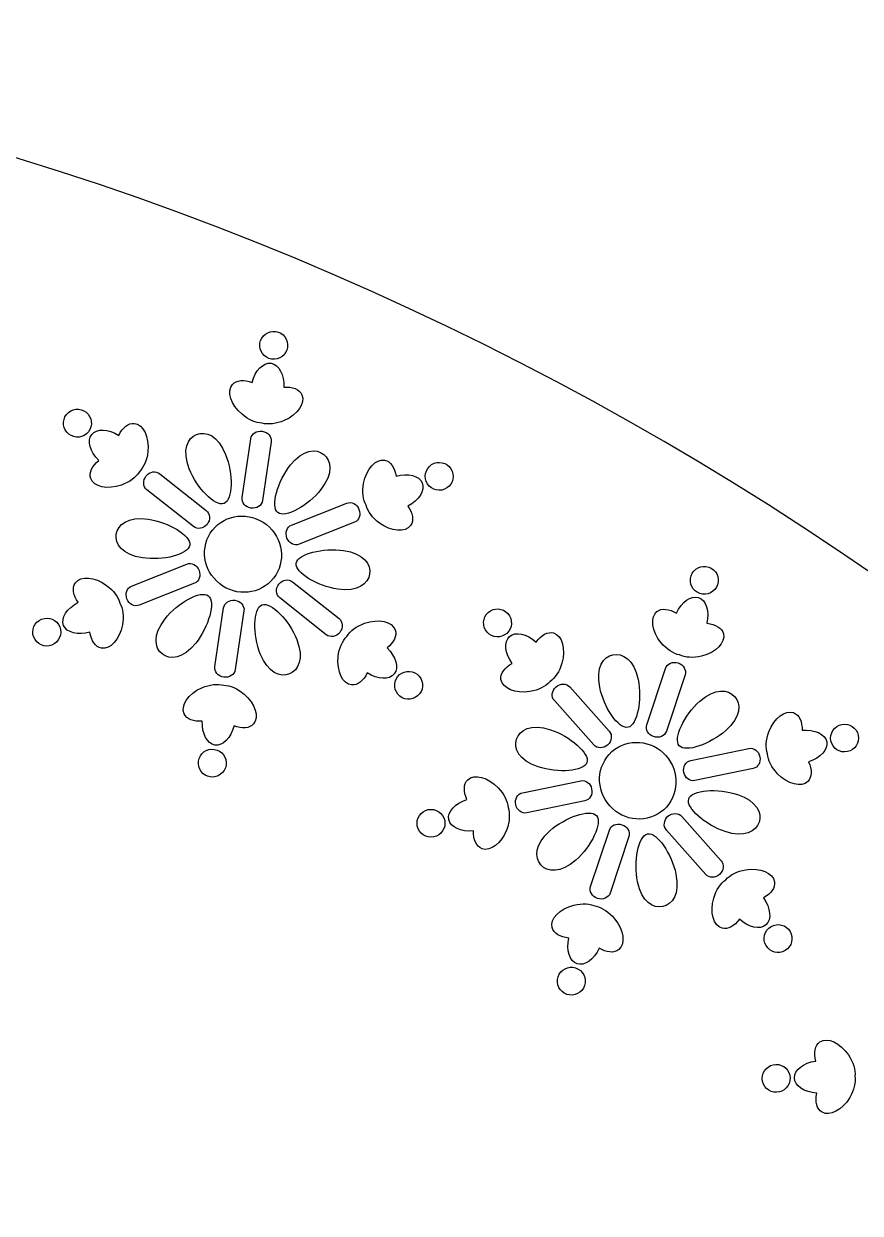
# Model space of a CAD drawing. Header units: centimetres. Extents: x -11 to 11, y -4.2 to 4.2.
# Drawn here: x 4.27 to 8.19, y -1.35 to 4.22 of the extents above; entities that cross this region are included whole.
import ezdxf

# ---------------------------------------------------------------- set-up
doc = ezdxf.new("R2010")
doc.units = ezdxf.units.CM
doc.header["$MEASUREMENT"] = 0
doc.layers.add('Camada 1', color=7, linetype='Continuous')

msp = doc.modelspace()

# ---------------------------------------------------------------- linework, layer by layer
at = {"layer": 'Camada 1'}
for points, knots in [([(10.71861, -1.06471), (10.71861, -1.06471), (9.12539, -2.36291), (9.12539, -2.36291), (9.12539, -2.36291), (9.12539, -2.36291), (9.12539, -2.36291), (9.12539, -2.36291), (9.12539, -2.36291), (9.12539, -2.36291), (8.46978, -2.91136), (8.46978, -2.91136), (8.46978, -2.91136), (8.46978, -2.91136), (8.82353, -3.13652), (8.82353, -3.13652), (8.82353, -3.13652), (8.82353, -3.13652), (7.47318, -4.13315), (7.47318, -4.13315), (7.47318, -4.13315), (7.47318, -4.13315), (7.40878, -3.68304), (7.40878, -3.68304), (7.40878, -3.68304), (7.40878, -3.68304), (6.78103, -4.2207), (6.78103, -4.2207), (6.78103, -4.2207), (6.52124, -3.93783), (4.72876, -1.20723), (0.40227, -0.84099), (0.40227, -0.84099), (-3.28404, -0.52894), (-6.35085, -3.58808), (-6.77778, -4.19215), (-6.77778, -4.19215), (-6.77778, -4.19215), (-10.72454, -1.04246), (-10.72454, -1.04246), (-10.72454, -1.04246), (-10.72454, -1.04246), (-10.72023, -1.04661), (-10.72023, -1.04661), (-10.72023, -1.04661), (-10.72023, -1.04661), (-10.97341, -0.84333), (-10.97341, -0.84333), (-10.97341, -0.84333), (-8.48, 2.18178), (-4.45632, 4.22074), (0.05255, 4.22074), (0.05255, 4.22074), (4.51025, 4.22074), (8.47461, 2.13172), (10.97341, -0.83516), (10.97341, -0.83516), (10.97341, -0.83516), (10.71861, -1.06471), (10.71861, -1.06471)], [0, 0, 0, 0, 0.0625, 0.0625, 0.0625, 0.0625, 0.125, 0.125, 0.125, 0.125, 0.1875, 0.1875, 0.1875, 0.1875, 0.25, 0.25, 0.25, 0.25, 0.3125, 0.3125, 0.3125, 0.3125, 0.375, 0.375, 0.375, 0.375, 0.4375, 0.4375, 0.4375, 0.4375, 0.5, 0.5, 0.5, 0.5, 0.5625, 0.5625, 0.5625, 0.5625, 0.625, 0.625, 0.625, 0.625, 0.6875, 0.6875, 0.6875, 0.6875, 0.75, 0.75, 0.75, 0.75, 0.8125, 0.8125, 0.8125, 0.8125, 0.875, 0.875, 0.875, 0.875, 1, 1, 1, 1]), ([(5.44838, 2.77977), (5.41282, 2.78509), (5.37916, 2.76069), (5.37395, 2.72439), (5.37395, 2.72439), (5.36911, 2.68904), (5.39319, 2.656), (5.42917, 2.65062), (5.42917, 2.65062), (5.46515, 2.64525), (5.49788, 2.67001), (5.50347, 2.70547), (5.50347, 2.70547), (5.50876, 2.74164), (5.48378, 2.7749), (5.44838, 2.77977)], [0, 0, 0, 0, 0.2, 0.2, 0.2, 0.2, 0.4, 0.4, 0.4, 0.4, 0.6, 0.6, 0.6, 0.6, 1, 1, 1, 1]), ([(5.57091, 2.48322), (5.55953, 2.50973), (5.52588, 2.52203), (5.48595, 2.51883), (5.48595, 2.51883), (5.48809, 2.57696), (5.46333, 2.62509), (5.42639, 2.63085), (5.42639, 2.63085), (5.38908, 2.63609), (5.35196, 2.59706), (5.33717, 2.54039), (5.33717, 2.54039), (5.3001, 2.55507), (5.26407, 2.55325), (5.24565, 2.53184), (5.24565, 2.53184), (5.21795, 2.49919), (5.23792, 2.43688), (5.29047, 2.39195), (5.29047, 2.39195), (5.32079, 2.36562), (5.3554, 2.35136), (5.38503, 2.35025), (5.38503, 2.35025), (5.41318, 2.34289), (5.45099, 2.34644), (5.48809, 2.36271), (5.48809, 2.36271), (5.55106, 2.3907), (5.58787, 2.44494), (5.57091, 2.48322)], [0, 0, 0, 0, 0.1111111, 0.1111111, 0.1111111, 0.1111111, 0.2222222, 0.2222222, 0.2222222, 0.2222222, 0.3333333, 0.3333333, 0.3333333, 0.3333333, 0.4444444, 0.4444444, 0.4444444, 0.4444444, 0.5555556, 0.5555556, 0.5555556, 0.5555556, 0.6666667, 0.6666667, 0.6666667, 0.6666667, 0.7777778, 0.7777778, 0.7777778, 0.7777778, 1, 1, 1, 1]), ([(4.46818, 2.39091), (4.44625, 2.36247), (4.45066, 2.32172), (4.479, 2.29915), (4.479, 2.29915), (4.50723, 2.27679), (4.54814, 2.28163), (4.57078, 2.3096), (4.57078, 2.3096), (4.59314, 2.33815), (4.58795, 2.37942), (4.55998, 2.40178), (4.55998, 2.40178), (4.53186, 2.4239), (4.49046, 2.41956), (4.46818, 2.39091)], [0, 0, 0, 0, 0.2, 0.2, 0.2, 0.2, 0.4, 0.4, 0.4, 0.4, 0.6, 0.6, 0.6, 0.6, 1, 1, 1, 1]), ([(4.78584, 2.34931), (4.75761, 2.35219), (4.73046, 2.32902), (4.71324, 2.29332), (4.71324, 2.29332), (4.66371, 2.32399), (4.60979, 2.32663), (4.58658, 2.29721), (4.58658, 2.29721), (4.56327, 2.26789), (4.57838, 2.21609), (4.61968, 2.17555), (4.61968, 2.17555), (4.58856, 2.1506), (4.57282, 2.11843), (4.58153, 2.0917), (4.58153, 2.0917), (4.59603, 2.0518), (4.66024, 2.03738), (4.72515, 2.06032), (4.72515, 2.06032), (4.76346, 2.07358), (4.79299, 2.0967), (4.80873, 2.12128), (4.80873, 2.12128), (4.8291, 2.14226), (4.84514, 2.1765), (4.84934, 2.21709), (4.84934, 2.21709), (4.8564, 2.28513), (4.82841, 2.34482), (4.78584, 2.34931)], [0, 0, 0, 0, 0.1111111, 0.1111111, 0.1111111, 0.1111111, 0.2222222, 0.2222222, 0.2222222, 0.2222222, 0.3333333, 0.3333333, 0.3333333, 0.3333333, 0.4444444, 0.4444444, 0.4444444, 0.4444444, 0.5555556, 0.5555556, 0.5555556, 0.5555556, 0.6666667, 0.6666667, 0.6666667, 0.6666667, 0.7777778, 0.7777778, 0.7777778, 0.7777778, 1, 1, 1, 1]), ([(5.20636, 1.9749), (5.24811, 1.99101), (5.24896, 2.11439), (5.21358, 2.2035), (5.21358, 2.2035), (5.17797, 2.29317), (5.12013, 2.3142), (5.07777, 2.29737), (5.07777, 2.29737), (5.03597, 2.28123), (5.00813, 2.22554), (5.04335, 2.13632), (5.04335, 2.13632), (5.0787, 2.04695), (5.1639, 1.95778), (5.20636, 1.9749)], [0, 0, 0, 0, 0.2, 0.2, 0.2, 0.2, 0.4, 0.4, 0.4, 0.4, 0.6, 0.6, 0.6, 0.6, 1, 1, 1, 1]), ([(5.42658, 2.26322), (5.42981, 2.28669), (5.41153, 2.30846), (5.38512, 2.31238), (5.38512, 2.31238), (5.38512, 2.31238), (5.38512, 2.31238), (5.38512, 2.31238), (5.38512, 2.31238), (5.3584, 2.31622), (5.33501, 2.30063), (5.33138, 2.2773), (5.33138, 2.2773), (5.33138, 2.2773), (5.29061, 2.00213), (5.29061, 2.00213), (5.29061, 2.00213), (5.2873, 1.97887), (5.30585, 1.95641), (5.33207, 1.95292), (5.33207, 1.95292), (5.33207, 1.95292), (5.33207, 1.95292), (5.33207, 1.95292), (5.33207, 1.95292), (5.35874, 1.9485), (5.38303, 1.96448), (5.38639, 1.98819), (5.38639, 1.98819), (5.38639, 1.98819), (5.42658, 2.26322), (5.42658, 2.26322)], [0, 0, 0, 0, 0.1111111, 0.1111111, 0.1111111, 0.1111111, 0.2222222, 0.2222222, 0.2222222, 0.2222222, 0.3333333, 0.3333333, 0.3333333, 0.3333333, 0.4444444, 0.4444444, 0.4444444, 0.4444444, 0.5555556, 0.5555556, 0.5555556, 0.5555556, 0.6666667, 0.6666667, 0.6666667, 0.6666667, 0.7777778, 0.7777778, 0.7777778, 0.7777778, 1, 1, 1, 1]), ([(5.45798, 1.9318), (5.49301, 1.90352), (5.60075, 1.96424), (5.6598, 2.03967), (5.6598, 2.03967), (5.71941, 2.11471), (5.70899, 2.17622), (5.67306, 2.20392), (5.67306, 2.20392), (5.63798, 2.23218), (5.57575, 2.22855), (5.51608, 2.15315), (5.51608, 2.15315), (5.45655, 2.07791), (5.42213, 1.95995), (5.45798, 1.9318)], [0, 0, 0, 0, 0.2, 0.2, 0.2, 0.2, 0.4, 0.4, 0.4, 0.4, 0.6, 0.6, 0.6, 0.6, 1, 1, 1, 1]), ([(6.07994, 1.87137), (6.09666, 1.895), (6.09018, 1.9295), (6.06772, 1.96223), (6.06772, 1.96223), (6.11923, 1.98977), (6.14837, 2.0352), (6.13463, 2.07015), (6.13463, 2.07015), (6.12066, 2.10513), (6.06867, 2.11764), (6.01173, 2.10254), (6.01173, 2.10254), (6.0058, 2.14135), (5.98659, 2.17189), (5.95842, 2.17734), (5.95842, 2.17734), (5.91693, 2.18459), (5.87272, 2.13628), (5.8596, 2.06825), (5.8596, 2.06825), (5.85238, 2.02859), (5.85732, 1.9916), (5.87124, 1.96572), (5.87124, 1.96572), (5.87891, 1.93691), (5.90074, 1.90666), (5.93379, 1.88261), (5.93379, 1.88261), (5.98961, 1.84169), (6.05467, 1.83695), (6.07994, 1.87137)], [0, 0, 0, 0, 0.1111111, 0.1111111, 0.1111111, 0.1111111, 0.2222222, 0.2222222, 0.2222222, 0.2222222, 0.3333333, 0.3333333, 0.3333333, 0.3333333, 0.4444444, 0.4444444, 0.4444444, 0.4444444, 0.5555556, 0.5555556, 0.5555556, 0.5555556, 0.6666667, 0.6666667, 0.6666667, 0.6666667, 0.7777778, 0.7777778, 0.7777778, 0.7777778, 1, 1, 1, 1]), ([(6.27494, 2.12529), (6.26129, 2.15924), (6.22374, 2.17543), (6.19014, 2.16231), (6.19014, 2.16231), (6.15659, 2.14847), (6.14032, 2.11064), (6.15323, 2.07756), (6.15323, 2.07756), (6.16688, 2.04364), (6.20464, 2.02747), (6.23837, 2.04105), (6.23837, 2.04105), (6.27152, 2.05441), (6.28814, 2.09235), (6.27494, 2.12529)], [0, 0, 0, 0, 0.2, 0.2, 0.2, 0.2, 0.4, 0.4, 0.4, 0.4, 0.6, 0.6, 0.6, 0.6, 1, 1, 1, 1]), ([(4.905, 2.11373), (4.88629, 2.1286), (4.85841, 2.12365), (4.84131, 2.10301), (4.84131, 2.10301), (4.84131, 2.10301), (4.84131, 2.10301), (4.84131, 2.10301), (4.84131, 2.10301), (4.82493, 2.082), (4.82607, 2.05295), (4.84488, 2.03832), (4.84488, 2.03832), (4.84488, 2.03832), (5.06298, 1.86565), (5.06298, 1.86565), (5.06298, 1.86565), (5.08163, 1.85094), (5.11002, 1.85634), (5.12661, 1.87647), (5.12661, 1.87647), (5.12661, 1.87647), (5.12661, 1.87647), (5.12661, 1.87647), (5.12661, 1.87647), (5.14328, 1.89785), (5.14156, 1.92637), (5.12304, 1.94129), (5.12304, 1.94129), (5.12304, 1.94129), (4.905, 2.11373), (4.905, 2.11373)], [0, 0, 0, 0, 0.1111111, 0.1111111, 0.1111111, 0.1111111, 0.2222222, 0.2222222, 0.2222222, 0.2222222, 0.3333333, 0.3333333, 0.3333333, 0.3333333, 0.4444444, 0.4444444, 0.4444444, 0.4444444, 0.5555556, 0.5555556, 0.5555556, 0.5555556, 0.6666667, 0.6666667, 0.6666667, 0.6666667, 0.7777778, 0.7777778, 0.7777778, 0.7777778, 1, 1, 1, 1]), ([(5.81676, 1.88632), (5.83832, 1.89497), (5.84856, 1.92162), (5.83827, 1.94625), (5.83827, 1.94625), (5.83827, 1.94625), (5.83827, 1.94625), (5.83827, 1.94625), (5.83827, 1.94625), (5.8288, 1.97157), (5.80303, 1.98435), (5.78107, 1.97554), (5.78107, 1.97554), (5.78107, 1.97554), (5.5227, 1.87312), (5.5227, 1.87312), (5.5227, 1.87312), (5.5005, 1.86426), (5.49079, 1.83698), (5.50079, 1.81245), (5.50079, 1.81245), (5.50079, 1.81245), (5.50079, 1.81245), (5.50079, 1.81245), (5.50079, 1.81245), (5.51029, 1.78776), (5.53624, 1.77446), (5.55836, 1.78329), (5.55836, 1.78329), (5.55836, 1.78329), (5.81676, 1.88632), (5.81676, 1.88632)], [0, 0, 0, 0, 0.1111111, 0.1111111, 0.1111111, 0.1111111, 0.2222222, 0.2222222, 0.2222222, 0.2222222, 0.3333333, 0.3333333, 0.3333333, 0.3333333, 0.4444444, 0.4444444, 0.4444444, 0.4444444, 0.5555556, 0.5555556, 0.5555556, 0.5555556, 0.6666667, 0.6666667, 0.6666667, 0.6666667, 0.7777778, 0.7777778, 0.7777778, 0.7777778, 1, 1, 1, 1]), ([(5.04555, 1.77953), (5.05203, 1.82414), (4.94541, 1.887), (4.85058, 1.90074), (4.85058, 1.90074), (4.75583, 1.91415), (4.70813, 1.87465), (4.70146, 1.82981), (4.70146, 1.82981), (4.69492, 1.78478), (4.72921, 1.73332), (4.82396, 1.71972), (4.82396, 1.71972), (4.91927, 1.70495), (5.03912, 1.73445), (5.04555, 1.77953)], [0, 0, 0, 0, 0.2, 0.2, 0.2, 0.2, 0.4, 0.4, 0.4, 0.4, 0.6, 0.6, 0.6, 0.6, 1, 1, 1, 1]), ([(5.15223, 1.8496), (5.09161, 1.773), (5.10648, 1.6605), (5.18589, 1.59833), (5.18589, 1.59833), (5.26426, 1.53581), (5.37716, 1.54758), (5.43793, 1.62381), (5.43793, 1.62381), (5.4982, 1.7003), (5.48325, 1.81259), (5.40454, 1.87506), (5.40454, 1.87506), (5.3254, 1.93778), (5.2125, 1.92569), (5.15223, 1.8496)], [0, 0, 0, 0, 0.2, 0.2, 0.2, 0.2, 0.4, 0.4, 0.4, 0.4, 0.6, 0.6, 0.6, 0.6, 1, 1, 1, 1]), ([(5.54453, 1.69405), (5.53776, 1.64936), (5.64423, 1.58681), (5.73887, 1.573), (5.73887, 1.573), (5.83386, 1.55884), (5.8814, 1.59896), (5.88799, 1.64356), (5.88799, 1.64356), (5.89521, 1.68859), (5.86053, 1.73995), (5.76602, 1.75402), (5.76602, 1.75402), (5.67084, 1.76829), (5.55091, 1.73876), (5.54453, 1.69405)], [0, 0, 0, 0, 0.2, 0.2, 0.2, 0.2, 0.4, 0.4, 0.4, 0.4, 0.6, 0.6, 0.6, 0.6, 1, 1, 1, 1]), ([(4.77335, 1.5875), (4.75147, 1.57872), (4.74134, 1.55175), (4.75134, 1.52702), (4.75134, 1.52702), (4.75134, 1.52702), (4.75134, 1.52702), (4.75134, 1.52702), (4.75134, 1.52702), (4.76094, 1.50215), (4.78666, 1.48916), (4.80873, 1.49805), (4.80873, 1.49805), (4.80873, 1.49805), (5.06712, 1.60039), (5.06712, 1.60039), (5.06712, 1.60039), (5.08979, 1.60928), (5.09919, 1.63603), (5.0889, 1.66085), (5.0889, 1.66085), (5.0889, 1.66085), (5.0889, 1.66085), (5.0889, 1.66085), (5.0889, 1.66085), (5.0793, 1.68572), (5.05376, 1.69898), (5.0317, 1.69011), (5.0317, 1.69011), (5.0317, 1.69011), (4.77335, 1.5875), (4.77335, 1.5875)], [0, 0, 0, 0, 0.1111111, 0.1111111, 0.1111111, 0.1111111, 0.2222222, 0.2222222, 0.2222222, 0.2222222, 0.3333333, 0.3333333, 0.3333333, 0.3333333, 0.4444444, 0.4444444, 0.4444444, 0.4444444, 0.5555556, 0.5555556, 0.5555556, 0.5555556, 0.6666667, 0.6666667, 0.6666667, 0.6666667, 0.7777778, 0.7777778, 0.7777778, 0.7777778, 1, 1, 1, 1]), ([(7.47636, 1.67659), (7.44223, 1.68799), (7.40487, 1.66982), (7.39344, 1.635), (7.39344, 1.635), (7.38251, 1.60105), (7.4005, 1.56428), (7.43495, 1.55277), (7.43495, 1.55277), (7.46953, 1.54123), (7.50604, 1.55997), (7.51769, 1.59391), (7.51769, 1.59391), (7.52925, 1.62859), (7.51036, 1.66566), (7.47636, 1.67659)], [0, 0, 0, 0, 0.2, 0.2, 0.2, 0.2, 0.4, 0.4, 0.4, 0.4, 0.6, 0.6, 0.6, 0.6, 1, 1, 1, 1]), ([(4.5098, 1.60229), (4.49316, 1.57948), (4.49956, 1.54376), (4.52234, 1.51135), (4.52234, 1.51135), (4.47069, 1.48365), (4.4409, 1.43846), (4.45487, 1.40345), (4.45487, 1.40345), (4.46887, 1.36868), (4.52107, 1.3559), (4.57811, 1.37138), (4.57811, 1.37138), (4.58375, 1.33169), (4.60293, 1.3019), (4.63166, 1.29613), (4.63166, 1.29613), (4.67301, 1.28885), (4.71715, 1.33746), (4.73001, 1.40519), (4.73001, 1.40519), (4.73729, 1.4452), (4.73218, 1.48203), (4.71869, 1.50803), (4.71869, 1.50803), (4.71049, 1.53645), (4.68877, 1.56677), (4.6563, 1.59058), (4.6563, 1.59058), (4.60036, 1.63145), (4.53488, 1.63661), (4.5098, 1.60229)], [0, 0, 0, 0, 0.1111111, 0.1111111, 0.1111111, 0.1111111, 0.2222222, 0.2222222, 0.2222222, 0.2222222, 0.3333333, 0.3333333, 0.3333333, 0.3333333, 0.4444444, 0.4444444, 0.4444444, 0.4444444, 0.5555556, 0.5555556, 0.5555556, 0.5555556, 0.6666667, 0.6666667, 0.6666667, 0.6666667, 0.7777778, 0.7777778, 0.7777778, 0.7777778, 1, 1, 1, 1]), ([(5.68478, 1.35951), (5.70378, 1.3448), (5.73174, 1.34964), (5.74817, 1.37062), (5.74817, 1.37062), (5.74817, 1.37062), (5.74817, 1.37062), (5.74817, 1.37062), (5.74817, 1.37062), (5.76494, 1.39171), (5.76346, 1.42044), (5.7447, 1.43486), (5.7447, 1.43486), (5.7447, 1.43486), (5.52671, 1.60779), (5.52671, 1.60779), (5.52671, 1.60779), (5.50829, 1.62258), (5.47985, 1.61755), (5.46302, 1.59684), (5.46302, 1.59684), (5.46302, 1.59684), (5.46302, 1.59684), (5.46302, 1.59684), (5.46302, 1.59684), (5.44659, 1.57583), (5.44857, 1.5467), (5.46699, 1.53196), (5.46699, 1.53196), (5.46699, 1.53196), (5.68478, 1.35951), (5.68478, 1.35951)], [0, 0, 0, 0, 0.1111111, 0.1111111, 0.1111111, 0.1111111, 0.2222222, 0.2222222, 0.2222222, 0.2222222, 0.3333333, 0.3333333, 0.3333333, 0.3333333, 0.4444444, 0.4444444, 0.4444444, 0.4444444, 0.5555556, 0.5555556, 0.5555556, 0.5555556, 0.6666667, 0.6666667, 0.6666667, 0.6666667, 0.7777778, 0.7777778, 0.7777778, 0.7777778, 1, 1, 1, 1]), ([(5.13239, 1.5417), (5.09702, 1.57006), (4.98936, 1.50913), (4.93014, 1.43404), (4.93014, 1.43404), (4.87029, 1.35877), (4.88095, 1.29738), (4.91646, 1.26931), (4.91646, 1.26931), (4.95202, 1.24121), (5.01391, 1.24476), (5.07378, 1.32003), (5.07378, 1.32003), (5.13339, 1.39525), (5.16811, 1.51389), (5.13239, 1.5417)], [0, 0, 0, 0, 0.2, 0.2, 0.2, 0.2, 0.4, 0.4, 0.4, 0.4, 0.6, 0.6, 0.6, 0.6, 1, 1, 1, 1]), ([(5.16337, 1.21031), (5.15956, 1.18689), (5.1785, 1.16475), (5.20499, 1.16081), (5.20499, 1.16081), (5.20499, 1.16081), (5.20499, 1.16081), (5.20499, 1.16081), (5.20499, 1.16081), (5.23097, 1.15711), (5.25489, 1.1729), (5.25886, 1.19611), (5.25886, 1.19611), (5.25886, 1.19611), (5.29945, 1.4713), (5.29945, 1.4713), (5.29945, 1.4713), (5.3026, 1.49506), (5.28416, 1.51702), (5.25743, 1.52067), (5.25743, 1.52067), (5.25743, 1.52067), (5.25743, 1.52067), (5.25743, 1.52067), (5.25743, 1.52067), (5.23145, 1.52437), (5.207, 1.50895), (5.20401, 1.48543), (5.20401, 1.48543), (5.20401, 1.48543), (5.16337, 1.21031), (5.16337, 1.21031)], [0, 0, 0, 0, 0.1111111, 0.1111111, 0.1111111, 0.1111111, 0.2222222, 0.2222222, 0.2222222, 0.2222222, 0.3333333, 0.3333333, 0.3333333, 0.3333333, 0.4444444, 0.4444444, 0.4444444, 0.4444444, 0.5555556, 0.5555556, 0.5555556, 0.5555556, 0.6666667, 0.6666667, 0.6666667, 0.6666667, 0.7777778, 0.7777778, 0.7777778, 0.7777778, 1, 1, 1, 1]), ([(5.38364, 1.49908), (5.3416, 1.48238), (5.34104, 1.35898), (5.37597, 1.27006), (5.37597, 1.27006), (5.41174, 1.18055), (5.46987, 1.15896), (5.51223, 1.17597), (5.51223, 1.17597), (5.55425, 1.19224), (5.58227, 1.24783), (5.54657, 1.33702), (5.54657, 1.33702), (5.51103, 1.42669), (5.42589, 1.51545), (5.38364, 1.49908)], [0, 0, 0, 0, 0.2, 0.2, 0.2, 0.2, 0.4, 0.4, 0.4, 0.4, 0.6, 0.6, 0.6, 0.6, 1, 1, 1, 1]), ([(7.54557, 1.36327), (7.53896, 1.39134), (7.50792, 1.40931), (7.46805, 1.41306), (7.46805, 1.41306), (7.48027, 1.46995), (7.46421, 1.52165), (7.42887, 1.53374), (7.42887, 1.53374), (7.39305, 1.54541), (7.34971, 1.51339), (7.32526, 1.46019), (7.32526, 1.46019), (7.29131, 1.48107), (7.25557, 1.48554), (7.23369, 1.46768), (7.23369, 1.46768), (7.20078, 1.44032), (7.20964, 1.3755), (7.25353, 1.32213), (7.25353, 1.32213), (7.27885, 1.29094), (7.31044, 1.27091), (7.33941, 1.26466), (7.33941, 1.26466), (7.36589, 1.25252), (7.40378, 1.24945), (7.44302, 1.25902), (7.44302, 1.25902), (7.50993, 1.27561), (7.55563, 1.3226), (7.54557, 1.36327)], [0, 0, 0, 0, 0.1111111, 0.1111111, 0.1111111, 0.1111111, 0.2222222, 0.2222222, 0.2222222, 0.2222222, 0.3333333, 0.3333333, 0.3333333, 0.3333333, 0.4444444, 0.4444444, 0.4444444, 0.4444444, 0.5555556, 0.5555556, 0.5555556, 0.5555556, 0.6666667, 0.6666667, 0.6666667, 0.6666667, 0.7777778, 0.7777778, 0.7777778, 0.7777778, 1, 1, 1, 1]), ([(6.4435, 1.46386), (6.41694, 1.43968), (6.41432, 1.39877), (6.43829, 1.37163), (6.43829, 1.37163), (6.46216, 1.34472), (6.50335, 1.34237), (6.53052, 1.36597), (6.53052, 1.36597), (6.55743, 1.39021), (6.55952, 1.43175), (6.53581, 1.45863), (6.53581, 1.45863), (6.51206, 1.48529), (6.47052, 1.48818), (6.4435, 1.46386)], [0, 0, 0, 0, 0.2, 0.2, 0.2, 0.2, 0.4, 0.4, 0.4, 0.4, 0.6, 0.6, 0.6, 0.6, 1, 1, 1, 1]), ([(4.31456, 1.34848), (4.32834, 1.31416), (4.36621, 1.29789), (4.39941, 1.31125), (4.39941, 1.31125), (4.43304, 1.32435), (4.44973, 1.36255), (4.43648, 1.39605), (4.43648, 1.39605), (4.42296, 1.42928), (4.38523, 1.44566), (4.35181, 1.43275), (4.35181, 1.43275), (4.31797, 1.4192), (4.30173, 1.38155), (4.31456, 1.34848)], [0, 0, 0, 0, 0.2, 0.2, 0.2, 0.2, 0.4, 0.4, 0.4, 0.4, 0.6, 0.6, 0.6, 0.6, 1, 1, 1, 1]), ([(5.80345, 1.12456), (5.83195, 1.12144), (5.85925, 1.14464), (5.87661, 1.18049), (5.87661, 1.18049), (5.92633, 1.14961), (5.98012, 1.14617), (6.00303, 1.17618), (6.00303, 1.17618), (6.02653, 1.20558), (6.01123, 1.25735), (5.96998, 1.2981), (5.96998, 1.2981), (6.00091, 1.32371), (6.01753, 1.35485), (6.00792, 1.38171), (6.00792, 1.38171), (5.994, 1.42216), (5.92979, 1.43616), (5.86467, 1.41314), (5.86467, 1.41314), (5.82665, 1.40007), (5.79659, 1.37687), (5.78141, 1.35173), (5.78141, 1.35173), (5.76067, 1.33096), (5.74524, 1.29664), (5.74064, 1.2569), (5.74064, 1.2569), (5.73341, 1.18793), (5.76149, 1.12895), (5.80345, 1.12456)], [0, 0, 0, 0, 0.1111111, 0.1111111, 0.1111111, 0.1111111, 0.2222222, 0.2222222, 0.2222222, 0.2222222, 0.3333333, 0.3333333, 0.3333333, 0.3333333, 0.4444444, 0.4444444, 0.4444444, 0.4444444, 0.5555556, 0.5555556, 0.5555556, 0.5555556, 0.6666667, 0.6666667, 0.6666667, 0.6666667, 0.7777778, 0.7777778, 0.7777778, 0.7777778, 1, 1, 1, 1]), ([(6.7492, 1.36774), (6.72184, 1.37547), (6.69107, 1.35737), (6.668, 1.32525), (6.668, 1.32525), (6.62448, 1.36401), (6.57182, 1.37597), (6.54391, 1.35107), (6.54391, 1.35107), (6.51586, 1.32623), (6.52179, 1.27259), (6.55542, 1.2255), (6.55542, 1.2255), (6.52044, 1.20634), (6.49928, 1.1774), (6.50324, 1.14951), (6.50324, 1.14951), (6.51057, 1.10776), (6.57132, 1.08236), (6.63918, 1.09374), (6.63918, 1.09374), (6.67929, 1.10014), (6.71239, 1.11779), (6.73218, 1.13925), (6.73218, 1.13925), (6.75583, 1.1564), (6.77756, 1.18732), (6.78883, 1.22654), (6.78883, 1.22654), (6.80749, 1.2923), (6.79024, 1.35591), (6.7492, 1.36774)], [0, 0, 0, 0, 0.1111111, 0.1111111, 0.1111111, 0.1111111, 0.2222222, 0.2222222, 0.2222222, 0.2222222, 0.3333333, 0.3333333, 0.3333333, 0.3333333, 0.4444444, 0.4444444, 0.4444444, 0.4444444, 0.5555556, 0.5555556, 0.5555556, 0.5555556, 0.6666667, 0.6666667, 0.6666667, 0.6666667, 0.7777778, 0.7777778, 0.7777778, 0.7777778, 1, 1, 1, 1]), ([(7.09827, 0.92596), (7.14216, 0.93464), (7.16447, 1.05598), (7.1451, 1.14988), (7.1451, 1.14988), (7.12565, 1.24434), (7.07229, 1.27513), (7.02765, 1.2659), (7.02765, 1.2659), (6.9837, 1.25722), (6.94661, 1.20724), (6.96584, 1.11326), (6.96584, 1.11326), (6.98505, 1.01912), (7.05347, 0.91652), (7.09827, 0.92596)], [0, 0, 0, 0, 0.2, 0.2, 0.2, 0.2, 0.4, 0.4, 0.4, 0.4, 0.6, 0.6, 0.6, 0.6, 1, 1, 1, 1]), ([(7.36523, 1.17168), (7.37245, 1.19422), (7.35817, 1.21886), (7.33287, 1.22732), (7.33287, 1.22732), (7.33287, 1.22732), (7.33287, 1.22732), (7.33287, 1.22732), (7.33287, 1.22732), (7.30721, 1.23571), (7.28157, 1.22444), (7.27389, 1.20205), (7.27389, 1.20205), (7.27389, 1.20205), (7.18597, 0.93815), (7.18597, 0.93815), (7.18597, 0.93815), (7.17872, 0.91582), (7.19303, 0.8905), (7.21822, 0.88248), (7.21822, 0.88248), (7.21822, 0.88248), (7.21822, 0.88248), (7.21822, 0.88248), (7.21822, 0.88248), (7.24378, 0.87346), (7.27045, 0.88499), (7.27783, 0.90775), (7.27783, 0.90775), (7.27783, 0.90775), (7.36523, 1.17168), (7.36523, 1.17168)], [0, 0, 0, 0, 0.1111111, 0.1111111, 0.1111111, 0.1111111, 0.2222222, 0.2222222, 0.2222222, 0.2222222, 0.3333333, 0.3333333, 0.3333333, 0.3333333, 0.4444444, 0.4444444, 0.4444444, 0.4444444, 0.5555556, 0.5555556, 0.5555556, 0.5555556, 0.6666667, 0.6666667, 0.6666667, 0.6666667, 0.7777778, 0.7777778, 0.7777778, 0.7777778, 1, 1, 1, 1]), ([(6.12166, 1.08217), (6.1441, 1.11037), (6.13907, 1.15189), (6.11063, 1.17409), (6.11063, 1.17409), (6.08253, 1.19626), (6.04165, 1.19168), (6.01919, 1.16303), (6.01919, 1.16303), (5.99689, 1.13501), (6.00157, 1.09379), (6.03028, 1.0717), (6.03028, 1.0717), (6.05787, 1.04955), (6.09939, 1.05399), (6.12166, 1.08217)], [0, 0, 0, 0, 0.2, 0.2, 0.2, 0.2, 0.4, 0.4, 0.4, 0.4, 0.6, 0.6, 0.6, 0.6, 1, 1, 1, 1]), ([(5.01885, 0.9897), (5.03062, 0.96335), (5.0642, 0.95176), (5.10418, 0.95443), (5.10418, 0.95443), (5.1023, 0.89617), (5.12664, 0.84804), (5.16366, 0.84293), (5.16366, 0.84293), (5.20097, 0.83714), (5.23806, 0.87629), (5.25285, 0.93297), (5.25285, 0.93297), (5.28997, 0.91836), (5.32569, 0.9204), (5.34458, 0.94202), (5.34458, 0.94202), (5.3721, 0.97403), (5.3517, 1.03642), (5.29992, 1.08127), (5.29992, 1.08127), (5.26928, 1.10794), (5.23425, 1.12191), (5.20488, 1.12334), (5.20488, 1.12334), (5.17638, 1.13054), (5.13921, 1.12747), (5.10172, 1.11122), (5.10172, 1.11122), (5.03878, 1.08238), (5.00171, 1.02846), (5.01885, 0.9897)], [0, 0, 0, 0, 0.1111111, 0.1111111, 0.1111111, 0.1111111, 0.2222222, 0.2222222, 0.2222222, 0.2222222, 0.3333333, 0.3333333, 0.3333333, 0.3333333, 0.4444444, 0.4444444, 0.4444444, 0.4444444, 0.5555556, 0.5555556, 0.5555556, 0.5555556, 0.6666667, 0.6666667, 0.6666667, 0.6666667, 0.7777778, 0.7777778, 0.7777778, 0.7777778, 1, 1, 1, 1]), ([(6.82556, 1.11506), (6.80974, 1.13292), (6.78143, 1.13289), (6.76103, 1.11551), (6.76103, 1.11551), (6.76103, 1.11551), (6.76103, 1.11551), (6.76103, 1.11551), (6.76103, 1.11551), (6.74129, 1.09768), (6.73732, 1.06886), (6.75328, 1.05119), (6.75328, 1.05119), (6.75328, 1.05119), (6.93812, 0.84328), (6.93812, 0.84328), (6.93812, 0.84328), (6.95394, 0.82561), (6.98281, 0.82598), (7.00263, 0.84288), (7.00263, 0.84288), (7.00263, 0.84288), (7.00263, 0.84288), (7.00263, 0.84288), (7.00263, 0.84288), (7.02276, 0.86108), (7.02607, 0.88942), (7.01044, 0.90736), (7.01044, 0.90736), (7.01044, 0.90736), (6.82556, 1.11506), (6.82556, 1.11506)], [0, 0, 0, 0, 0.1111111, 0.1111111, 0.1111111, 0.1111111, 0.2222222, 0.2222222, 0.2222222, 0.2222222, 0.3333333, 0.3333333, 0.3333333, 0.3333333, 0.4444444, 0.4444444, 0.4444444, 0.4444444, 0.5555556, 0.5555556, 0.5555556, 0.5555556, 0.6666667, 0.6666667, 0.6666667, 0.6666667, 0.7777778, 0.7777778, 0.7777778, 0.7777778, 1, 1, 1, 1]), ([(7.33856, 0.83987), (7.36811, 0.80592), (7.48469, 0.84704), (7.55605, 0.91104), (7.55605, 0.91104), (7.62781, 0.97454), (7.62825, 1.03693), (7.59762, 1.07045), (7.59762, 1.07045), (7.56804, 1.1044), (7.5061, 1.11159), (7.43421, 1.0477), (7.43421, 1.0477), (7.36248, 0.98399), (7.30819, 0.87376), (7.33856, 0.83987)], [0, 0, 0, 0, 0.2, 0.2, 0.2, 0.2, 0.4, 0.4, 0.4, 0.4, 0.6, 0.6, 0.6, 0.6, 1, 1, 1, 1]), ([(7.94054, 0.67231), (7.96118, 0.69271), (7.96081, 0.72779), (7.94438, 0.76394), (7.94438, 0.76394), (7.99989, 0.78209), (8.0364, 0.8218), (8.02905, 0.85858), (8.02905, 0.85858), (8.02132, 0.89546), (7.97224, 0.91681), (7.91356, 0.91184), (7.91356, 0.91184), (7.91451, 0.95108), (7.90091, 0.98449), (7.87408, 0.99473), (7.87408, 0.99473), (7.8345, 1.00907), (7.78259, 0.9692), (7.75782, 0.90445), (7.75782, 0.90445), (7.74377, 0.86669), (7.74224, 0.82933), (7.75152, 0.80147), (7.75152, 0.80147), (7.75403, 0.77176), (7.77028, 0.73818), (7.79864, 0.70876), (7.79864, 0.70876), (7.84648, 0.65879), (7.90972, 0.64281), (7.94054, 0.67231)], [0, 0, 0, 0, 0.1111111, 0.1111111, 0.1111111, 0.1111111, 0.2222222, 0.2222222, 0.2222222, 0.2222222, 0.3333333, 0.3333333, 0.3333333, 0.3333333, 0.4444444, 0.4444444, 0.4444444, 0.4444444, 0.5555556, 0.5555556, 0.5555556, 0.5555556, 0.6666667, 0.6666667, 0.6666667, 0.6666667, 0.7777778, 0.7777778, 0.7777778, 0.7777778, 1, 1, 1, 1]), ([(6.90592, 0.76155), (6.92013, 0.80428), (6.82596, 0.88474), (6.73503, 0.91474), (6.73503, 0.91474), (6.64404, 0.94443), (6.59017, 0.91376), (6.57583, 0.87077), (6.57583, 0.87077), (6.56157, 0.82759), (6.58641, 0.77094), (6.6774, 0.74107), (6.6774, 0.74107), (6.7687, 0.70996), (6.89176, 0.71824), (6.90592, 0.76155)], [0, 0, 0, 0, 0.2, 0.2, 0.2, 0.2, 0.4, 0.4, 0.4, 0.4, 0.6, 0.6, 0.6, 0.6, 1, 1, 1, 1]), ([(8.17674, 0.88855), (8.16917, 0.92435), (8.13502, 0.94681), (8.09969, 0.93975), (8.09969, 0.93975), (8.06424, 0.93192), (8.04169, 0.89755), (8.0486, 0.8627), (8.0486, 0.8627), (8.05611, 0.8269), (8.09051, 0.80447), (8.12612, 0.81195), (8.12612, 0.81195), (8.1611, 0.81931), (8.18401, 0.85378), (8.17674, 0.88855)], [0, 0, 0, 0, 0.2, 0.2, 0.2, 0.2, 0.4, 0.4, 0.4, 0.4, 0.6, 0.6, 0.6, 0.6, 1, 1, 1, 1]), ([(7.02315, 0.81195), (6.95023, 0.7471), (6.94536, 0.6337), (7.01267, 0.55866), (7.01267, 0.55866), (7.07897, 0.48349), (7.19227, 0.47545), (7.26535, 0.54001), (7.26535, 0.54001), (7.33803, 0.60489), (7.34277, 0.71802), (7.27609, 0.79319), (7.27609, 0.79319), (7.20905, 0.86879), (7.09583, 0.87643), (7.02315, 0.81195)], [0, 0, 0, 0, 0.2, 0.2, 0.2, 0.2, 0.4, 0.4, 0.4, 0.4, 0.6, 0.6, 0.6, 0.6, 1, 1, 1, 1]), ([(5.14159, 0.69342), (5.17715, 0.68853), (5.21081, 0.71289), (5.21541, 0.74853), (5.21541, 0.74853), (5.22118, 0.7848), (5.19636, 0.8174), (5.16048, 0.8228), (5.16048, 0.8228), (5.125, 0.82801), (5.09166, 0.80311), (5.08661, 0.76785), (5.08661, 0.76785), (5.08159, 0.73189), (5.10593, 0.69869), (5.14159, 0.69342)], [0, 0, 0, 0, 0.2, 0.2, 0.2, 0.2, 0.4, 0.4, 0.4, 0.4, 0.6, 0.6, 0.6, 0.6, 1, 1, 1, 1]), ([(7.684, 0.73276), (7.70675, 0.73752), (7.72149, 0.76197), (7.71562, 0.78801), (7.71562, 0.78801), (7.71562, 0.78801), (7.71562, 0.78801), (7.71562, 0.78801), (7.71562, 0.78801), (7.71062, 0.8146), (7.68747, 0.83167), (7.66437, 0.8268), (7.66437, 0.8268), (7.66437, 0.8268), (7.39211, 0.77079), (7.39211, 0.77079), (7.39211, 0.77079), (7.36872, 0.7659), (7.35441, 0.74076), (7.35999, 0.71486), (7.35999, 0.71486), (7.35999, 0.71486), (7.35999, 0.71486), (7.35999, 0.71486), (7.35999, 0.71486), (7.3651, 0.68888), (7.3883, 0.67126), (7.41156, 0.67615), (7.41156, 0.67615), (7.41156, 0.67615), (7.684, 0.73276), (7.684, 0.73276)], [0, 0, 0, 0, 0.1111111, 0.1111111, 0.1111111, 0.1111111, 0.2222222, 0.2222222, 0.2222222, 0.2222222, 0.3333333, 0.3333333, 0.3333333, 0.3333333, 0.4444444, 0.4444444, 0.4444444, 0.4444444, 0.5555556, 0.5555556, 0.5555556, 0.5555556, 0.6666667, 0.6666667, 0.6666667, 0.6666667, 0.7777778, 0.7777778, 0.7777778, 0.7777778, 1, 1, 1, 1]), ([(6.34762, 0.67998), (6.32722, 0.6604), (6.3273, 0.62413), (6.3441, 0.58825), (6.3441, 0.58825), (6.28846, 0.56991), (6.2512, 0.5306), (6.25901, 0.49371), (6.25901, 0.49371), (6.26668, 0.45701), (6.31592, 0.4354), (6.37474, 0.44074), (6.37474, 0.44074), (6.37336, 0.40066), (6.3871, 0.36798), (6.41443, 0.35734), (6.41443, 0.35734), (6.45391, 0.34297), (6.50584, 0.38319), (6.53024, 0.44764), (6.53024, 0.44764), (6.54434, 0.48577), (6.54572, 0.52291), (6.53688, 0.55088), (6.53688, 0.55088), (6.53384, 0.58028), (6.51772, 0.61393), (6.48986, 0.64301), (6.48986, 0.64301), (6.44178, 0.693), (6.3782, 0.70945), (6.34762, 0.67998)], [0, 0, 0, 0, 0.1111111, 0.1111111, 0.1111111, 0.1111111, 0.2222222, 0.2222222, 0.2222222, 0.2222222, 0.3333333, 0.3333333, 0.3333333, 0.3333333, 0.4444444, 0.4444444, 0.4444444, 0.4444444, 0.5555556, 0.5555556, 0.5555556, 0.5555556, 0.6666667, 0.6666667, 0.6666667, 0.6666667, 0.7777778, 0.7777778, 0.7777778, 0.7777778, 1, 1, 1, 1]), ([(6.60458, 0.61965), (6.58148, 0.61478), (6.5668, 0.58999), (6.57238, 0.56393), (6.57238, 0.56393), (6.57238, 0.56393), (6.57238, 0.56393), (6.57238, 0.56393), (6.57238, 0.56393), (6.57754, 0.53771), (6.60064, 0.52049), (6.62389, 0.52541), (6.62389, 0.52541), (6.62389, 0.52541), (6.89601, 0.58134), (6.89601, 0.58134), (6.89601, 0.58134), (6.91995, 0.58621), (6.93385, 0.61087), (6.92797, 0.63711), (6.92797, 0.63711), (6.92797, 0.63711), (6.92797, 0.63711), (6.92797, 0.63711), (6.92797, 0.63711), (6.92286, 0.6633), (6.90003, 0.68074), (6.87672, 0.67587), (6.87672, 0.67587), (6.87672, 0.67587), (6.60458, 0.61965), (6.60458, 0.61965)], [0, 0, 0, 0, 0.1111111, 0.1111111, 0.1111111, 0.1111111, 0.2222222, 0.2222222, 0.2222222, 0.2222222, 0.3333333, 0.3333333, 0.3333333, 0.3333333, 0.4444444, 0.4444444, 0.4444444, 0.4444444, 0.5555556, 0.5555556, 0.5555556, 0.5555556, 0.6666667, 0.6666667, 0.6666667, 0.6666667, 0.7777778, 0.7777778, 0.7777778, 0.7777778, 1, 1, 1, 1]), ([(7.38251, 0.59068), (7.36806, 0.54782), (7.46207, 0.46775), (7.55285, 0.43772), (7.55285, 0.43772), (7.64397, 0.40729), (7.69779, 0.43851), (7.71205, 0.4813), (7.71205, 0.4813), (7.72695, 0.5244), (7.70176, 0.581), (7.61106, 0.61126), (7.61106, 0.61126), (7.51983, 0.64183), (7.39661, 0.6336), (7.38251, 0.59068)], [0, 0, 0, 0, 0.2, 0.2, 0.2, 0.2, 0.4, 0.4, 0.4, 0.4, 0.6, 0.6, 0.6, 0.6, 1, 1, 1, 1]), ([(6.11119, 0.46397), (6.11881, 0.42777), (6.15329, 0.40515), (6.18837, 0.41256), (6.18837, 0.41256), (6.22369, 0.41965), (6.24679, 0.45434), (6.23957, 0.48963), (6.23957, 0.48963), (6.232, 0.52471), (6.19777, 0.54739), (6.16258, 0.54046), (6.16258, 0.54046), (6.1269, 0.53298), (6.10428, 0.49874), (6.11119, 0.46397)], [0, 0, 0, 0, 0.2, 0.2, 0.2, 0.2, 0.4, 0.4, 0.4, 0.4, 0.6, 0.6, 0.6, 0.6, 1, 1, 1, 1]), ([(6.95023, 0.51221), (6.92031, 0.54626), (6.80368, 0.50496), (6.73229, 0.44133), (6.73229, 0.44133), (6.66035, 0.37757), (6.66011, 0.31526), (6.69027, 0.28147), (6.69027, 0.28147), (6.72041, 0.24763), (6.782, 0.24035), (6.85405, 0.30409), (6.85405, 0.30409), (6.92576, 0.36782), (6.98055, 0.4786), (6.95023, 0.51221)], [0, 0, 0, 0, 0.2, 0.2, 0.2, 0.2, 0.4, 0.4, 0.4, 0.4, 0.6, 0.6, 0.6, 0.6, 1, 1, 1, 1]), ([(7.46257, 0.23691), (7.47871, 0.2191), (7.50707, 0.219), (7.52692, 0.23683), (7.52692, 0.23683), (7.52692, 0.23683), (7.52692, 0.23683), (7.52692, 0.23683), (7.52692, 0.23683), (7.54711, 0.25469), (7.55063, 0.28324), (7.53465, 0.3007), (7.53465, 0.3007), (7.53465, 0.3007), (7.35, 0.50885), (7.35, 0.50885), (7.35, 0.50885), (7.33447, 0.52658), (7.30558, 0.52658), (7.28542, 0.50911), (7.28542, 0.50911), (7.28542, 0.50911), (7.28542, 0.50911), (7.28542, 0.50911), (7.28542, 0.50911), (7.26563, 0.49128), (7.26251, 0.46228), (7.27809, 0.44453), (7.27809, 0.44453), (7.27809, 0.44453), (7.46257, 0.23691), (7.46257, 0.23691)], [0, 0, 0, 0, 0.1111111, 0.1111111, 0.1111111, 0.1111111, 0.2222222, 0.2222222, 0.2222222, 0.2222222, 0.3333333, 0.3333333, 0.3333333, 0.3333333, 0.4444444, 0.4444444, 0.4444444, 0.4444444, 0.5555556, 0.5555556, 0.5555556, 0.5555556, 0.6666667, 0.6666667, 0.6666667, 0.6666667, 0.7777778, 0.7777778, 0.7777778, 0.7777778, 1, 1, 1, 1]), ([(6.92317, 0.1805), (6.91539, 0.15804), (6.93018, 0.13298), (6.95556, 0.12449), (6.95556, 0.12449), (6.95556, 0.12449), (6.95556, 0.12449), (6.95556, 0.12449), (6.95556, 0.12449), (6.98051, 0.11631), (7.00684, 0.12774), (7.01475, 0.14989), (7.01475, 0.14989), (7.01475, 0.14989), (7.10254, 0.41386), (7.10254, 0.41386), (7.10254, 0.41386), (7.10971, 0.43672), (7.09537, 0.46154), (7.06973, 0.46977), (7.06973, 0.46977), (7.06973, 0.46977), (7.06973, 0.46977), (7.06973, 0.46977), (7.06973, 0.46977), (7.04478, 0.47795), (7.01798, 0.46702), (7.01099, 0.44434), (7.01099, 0.44434), (7.01099, 0.44434), (6.92317, 0.1805), (6.92317, 0.1805)], [0, 0, 0, 0, 0.1111111, 0.1111111, 0.1111111, 0.1111111, 0.2222222, 0.2222222, 0.2222222, 0.2222222, 0.3333333, 0.3333333, 0.3333333, 0.3333333, 0.4444444, 0.4444444, 0.4444444, 0.4444444, 0.5555556, 0.5555556, 0.5555556, 0.5555556, 0.6666667, 0.6666667, 0.6666667, 0.6666667, 0.7777778, 0.7777778, 0.7777778, 0.7777778, 1, 1, 1, 1]), ([(7.19024, 0.42664), (7.14595, 0.41746), (7.12394, 0.29604), (7.14293, 0.20241), (7.14293, 0.20241), (7.16262, 0.10803), (7.21609, 0.07671), (7.2607, 0.0861), (7.2607, 0.0861), (7.30496, 0.09486), (7.34222, 0.14473), (7.32259, 0.23876), (7.32259, 0.23876), (7.30311, 0.33319), (7.23471, 0.43542), (7.19024, 0.42664)], [0, 0, 0, 0, 0.2, 0.2, 0.2, 0.2, 0.4, 0.4, 0.4, 0.4, 0.6, 0.6, 0.6, 0.6, 1, 1, 1, 1]), ([(7.53867, -0.01516), (7.56613, -0.02318), (7.59709, -0.00508), (7.62035, 0.02728), (7.62035, 0.02728), (7.66395, -0.0118), (7.71642, -0.02453), (7.74418, 0.00103), (7.74418, 0.00103), (7.77238, 0.0259), (7.76635, 0.07956), (7.73272, 0.12687), (7.73272, 0.12687), (7.76765, 0.14671), (7.78945, 0.17452), (7.7846, 0.20262), (7.7846, 0.20262), (7.77793, 0.24487), (7.71713, 0.26982), (7.64908, 0.25842), (7.64908, 0.25842), (7.60937, 0.25212), (7.57566, 0.2345), (7.55632, 0.21238), (7.55632, 0.21238), (7.53232, 0.19555), (7.51121, 0.16441), (7.49978, 0.12605), (7.49978, 0.12605), (7.48062, 0.05943), (7.49808, -0.00355), (7.53867, -0.01516)], [0, 0, 0, 0, 0.1111111, 0.1111111, 0.1111111, 0.1111111, 0.2222222, 0.2222222, 0.2222222, 0.2222222, 0.3333333, 0.3333333, 0.3333333, 0.3333333, 0.4444444, 0.4444444, 0.4444444, 0.4444444, 0.5555556, 0.5555556, 0.5555556, 0.5555556, 0.6666667, 0.6666667, 0.6666667, 0.6666667, 0.7777778, 0.7777778, 0.7777778, 0.7777778, 1, 1, 1, 1]), ([(6.74254, -0.01169), (6.74955, -0.03971), (6.78059, -0.05691), (6.82041, -0.06125), (6.82041, -0.06125), (6.80848, -0.11829), (6.82411, -0.16991), (6.85962, -0.18142), (6.85962, -0.18142), (6.89542, -0.19359), (6.93868, -0.16139), (6.96307, -0.10821), (6.96307, -0.10821), (6.99715, -0.12909), (7.03263, -0.13319), (7.05504, -0.11522), (7.05504, -0.11522), (7.08769, -0.08847), (7.07843, -0.02352), (7.03525, 0.02964), (7.03525, 0.02964), (7.00961, 0.06126), (6.97765, 0.08108), (6.94897, 0.08758), (6.94897, 0.08758), (6.92206, 0.09962), (6.88499, 0.10301), (6.84525, 0.09356), (6.84525, 0.09356), (6.77825, 0.07612), (6.73235, 0.02947), (6.74254, -0.01169)], [0, 0, 0, 0, 0.1111111, 0.1111111, 0.1111111, 0.1111111, 0.2222222, 0.2222222, 0.2222222, 0.2222222, 0.3333333, 0.3333333, 0.3333333, 0.3333333, 0.4444444, 0.4444444, 0.4444444, 0.4444444, 0.5555556, 0.5555556, 0.5555556, 0.5555556, 0.6666667, 0.6666667, 0.6666667, 0.6666667, 0.7777778, 0.7777778, 0.7777778, 0.7777778, 1, 1, 1, 1]), ([(7.8446, -0.1121), (7.87161, -0.08829), (7.87386, -0.04648), (7.84976, -0.01968), (7.84976, -0.01968), (7.82595, 0.00702), (7.78488, 0.00961), (7.75774, -0.01471), (7.75774, -0.01471), (7.73094, -0.03842), (7.7284, -0.07985), (7.75277, -0.10657), (7.75277, -0.10657), (7.77613, -0.13322), (7.81775, -0.13605), (7.8446, -0.1121)], [0, 0, 0, 0, 0.2, 0.2, 0.2, 0.2, 0.4, 0.4, 0.4, 0.4, 0.6, 0.6, 0.6, 0.6, 1, 1, 1, 1]), ([(6.81194, -0.32475), (6.84612, -0.33578), (6.88354, -0.31769), (6.89423, -0.28334), (6.89423, -0.28334), (6.90616, -0.2486), (6.8874, -0.21222), (6.85303, -0.20066), (6.85303, -0.20066), (6.81898, -0.18939), (6.78183, -0.20809), (6.77074, -0.24196), (6.77074, -0.24196), (6.75955, -0.27652), (6.77775, -0.31335), (6.81194, -0.32475)], [0, 0, 0, 0, 0.2, 0.2, 0.2, 0.2, 0.4, 0.4, 0.4, 0.4, 0.6, 0.6, 0.6, 0.6, 1, 1, 1, 1]), ([(7.9973, -0.54745), (7.9738, -0.56317), (7.96767, -0.59886), (7.97791, -0.6372), (7.97791, -0.6372), (7.91997, -0.64556), (7.87647, -0.67781), (7.87771, -0.71552), (7.87771, -0.71552), (7.87895, -0.75301), (7.92364, -0.78294), (7.98251, -0.7878), (7.98251, -0.7878), (7.97423, -0.82704), (7.98201, -0.86162), (8.00709, -0.87686), (8.00709, -0.87686), (8.0435, -0.89779), (8.10163, -0.86726), (8.13682, -0.80796), (8.13682, -0.80796), (8.15735, -0.77288), (8.16513, -0.73647), (8.16135, -0.70747), (8.16135, -0.70747), (8.16344, -0.67797), (8.15339, -0.64206), (8.13103, -0.60852), (8.13103, -0.60852), (8.09233, -0.55099), (8.03262, -0.52377), (7.9973, -0.54745)], [0, 0, 0, 0, 0.1111111, 0.1111111, 0.1111111, 0.1111111, 0.2222222, 0.2222222, 0.2222222, 0.2222222, 0.3333333, 0.3333333, 0.3333333, 0.3333333, 0.4444444, 0.4444444, 0.4444444, 0.4444444, 0.5555556, 0.5555556, 0.5555556, 0.5555556, 0.6666667, 0.6666667, 0.6666667, 0.6666667, 0.7777778, 0.7777778, 0.7777778, 0.7777778, 1, 1, 1, 1]), ([(7.72705, -0.71914), (7.72827, -0.7561), (7.75824, -0.78439), (7.79404, -0.78312), (7.79404, -0.78312), (7.8301, -0.78235), (7.85886, -0.75219), (7.85786, -0.71613), (7.85786, -0.71613), (7.85648, -0.68031), (7.82674, -0.65205), (7.79087, -0.65268), (7.79087, -0.65268), (7.75441, -0.65392), (7.72618, -0.68371), (7.72705, -0.71914)], [0, 0, 0, 0, 0.2, 0.2, 0.2, 0.2, 0.4, 0.4, 0.4, 0.4, 0.6, 0.6, 0.6, 0.6, 1, 1, 1, 1])]:
    msp.add_open_spline(points, degree=3, knots=knots, dxfattribs=at)

doc.saveas('drawing.dxf')
